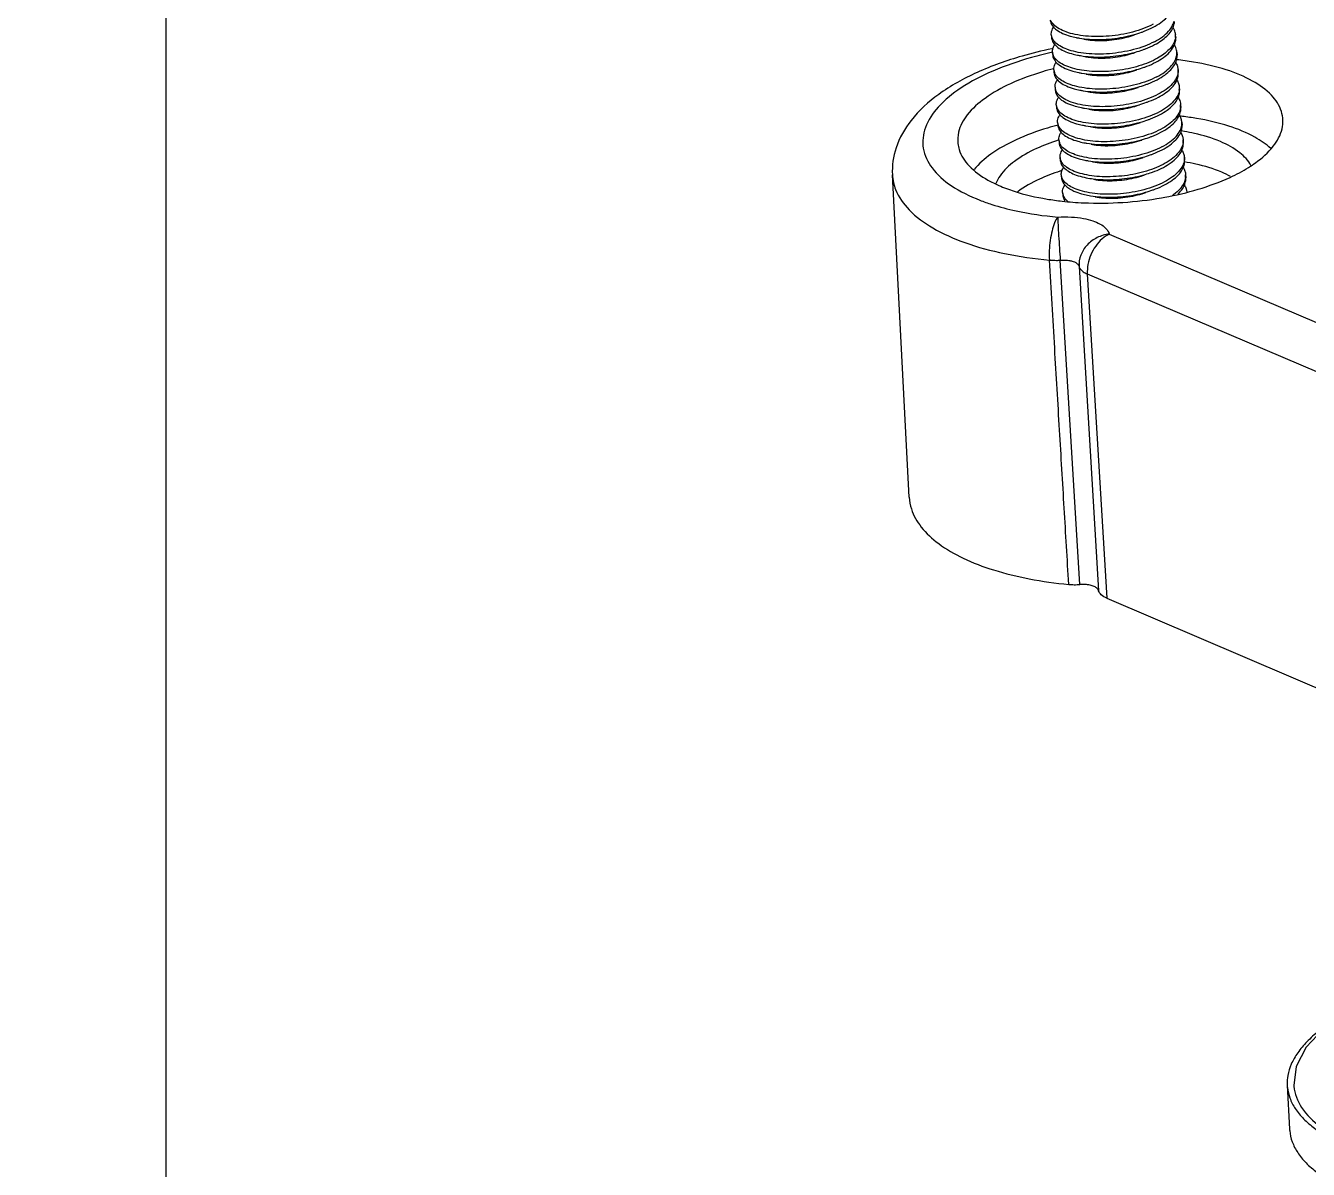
# Model space of a CAD drawing. Header units: millimetres. Extents: x -308 to 1490, y -1725 to -1095.
# Drawn here: x 112.45 to 151.77, y -1231.36 to -1196.3 of the extents above; entities that cross this region are included whole.
import ezdxf

# ---------------------------------------------------------------- set-up
doc = ezdxf.new("R2010")
doc.units = ezdxf.units.MM

# ---------------------------------------------------------------- blocks, each defined once
blk = doc.blocks.new('*u3')
for p, q in [((-79.089, 47.064), (-79.083, 46.975)), ((-75.279, 47.067), (-75.279, 47.063)), ((-75.278, 47.023), (-75.279, 47.067)), ((-75.276, 47.024), (-75.273, 46.978)), ((-79.05, 46.527), (-79.044, 46.437)), ((-75.241, 46.53), (-75.235, 46.441)), ((-79.012, 45.99), (-79.006, 45.9)), ((-75.202, 45.993), (-75.196, 45.903)), ((-78.973, 45.453), (-78.967, 45.363)), ((-75.164, 45.456), (-75.157, 45.366)), ((-78.935, 44.915), (-78.928, 44.826)), ((-75.125, 44.919), (-75.119, 44.829)), ((-78.896, 44.378), (-78.89, 44.289)), ((-75.087, 44.382), (-75.08, 44.292)), ((-78.858, 43.841), (-78.851, 43.752)), ((-75.048, 43.844), (-75.042, 43.755)), ((-78.819, 43.304), (-78.813, 43.214)), ((-75.01, 43.307), (-75.003, 43.218)), ((-83.446, 32.892), (-83.961, 42.769)), ((-78.781, 42.767), (-78.774, 42.677)), ((-74.971, 42.77), (-74.965, 42.68)), ((-78.742, 42.23), (-78.736, 42.14)), ((-77.31, 40.952), (-14.096, 13.975)), ((-78.214, 30.21), (-78.814, 40.151)), ((-78.238, 39.959), (-77.639, 30.021)), ((-77.984, 39.732), (-77.384, 29.788)), ((-77.984, 39.732), (-14.769, 12.755)), ((-77.384, 29.788), (-14.237, 2.84)), ((-71.855, 14.86), (-71.783, 13.516))]:
    blk.add_line(p, q)
blk.add_lwpolyline([(-70.75, 16.582), (-71.279, 16.025), (-71.583, 15.435), (-71.654, 14.85)])
for centre, radius, start, end in [((-78.773, 47.087), 0.317, 184.2006, 199.4995), ((-75.733, 47.036), 0.455, 352.9623, 358.4739), ((-76.351, 33.611), 13.304, 101.6932, 101.8107), ((-75.709, 46.498), 0.469, 349.951, 353.0064), ((-75.706, 46.498), 0.466, 352.9895, 3.9704), ((-78.692, 46.015), 0.321, 184.4271, 200.3071), ((-78.692, 46.014), 0.32, 200.292, 201.525), ((-75.65, 45.959), 0.448, 353.2138, 354.5859), ((-75.657, 45.96), 0.455, 354.6258, 4.1911), ((-78.655, 45.477), 0.319, 184.2807, 200.299), ((-78.659, 45.475), 0.314, 200.322, 200.5776), ((-75.611, 45.423), 0.448, 353.1614, 355.7492), ((-75.614, 45.422), 0.452, 355.7923, 4.25), ((-78.619, 44.939), 0.317, 184.2024, 199.4992), ((-75.582, 44.886), 0.458, 353.6918, 4.1311), ((-75.575, 44.885), 0.45, 353.2282, 353.6591), ((-76.114, 35.429), 9.19, 83.4664, 83.9125), ((-78.578, 44.402), 0.319, 184.3124, 200.3564), ((-76.139, 37.56), 6.637, 80.1992, 81.0466), ((-75.534, 44.348), 0.448, 353.213, 354.5614), ((-75.541, 44.348), 0.455, 354.601, 4.1563), ((-76.852, 37.463), 6.683, 107.4507, 107.6634), ((-78.537, 43.866), 0.321, 184.4284, 200.3073), ((-78.538, 43.865), 0.32, 200.2914, 201.5453), ((-75.495, 43.811), 0.448, 353.213, 354.6064), ((-75.503, 43.811), 0.455, 354.6464, 4.1925), ((-75.46, 43.274), 0.452, 355.8132, 4.2504), ((-76.796, 36.614), 6.587, 107.4066, 107.9138), ((-75.456, 43.274), 0.448, 353.1603, 355.77), ((-78.427, 42.806), 0.358, 200.5797, 209.0145), ((-75.418, 42.737), 0.448, 353.1427, 356.1156), ((-75.421, 42.737), 0.45, 356.1595, 4.2382), ((-78.424, 42.254), 0.319, 184.3154, 200.3816), ((-70.56, 14.928), 1.296, 181.8275, 183.0087), ((-70.58, 14.927), 1.277, 183.0033, 186.3029)]:
    blk.add_arc(centre, radius, start, end)
for points, start_tangent, end_tangent in [([(-75.961, 47.297), (-75.727, 47.441), (-75.544, 47.599), (-75.419, 47.766), (-75.356, 47.938), (-75.35, 48.052)], (0.885182, 0.465245), (-0.069751, 0.997564)), ([(-79.121, 47.512), (-79.114, 47.466), (-79.051, 47.333), (-78.925, 47.212), (-78.742, 47.106), (-78.507, 47.022), (-78.325, 46.978)], (0.067611, -0.997712), (0.980526, -0.196388)), ([(-75.967, 47.386), (-76.262, 47.255), (-76.596, 47.147), (-76.952, 47.069), (-77.315, 47.023), (-77.68, 47.007), (-78.035, 47.024), (-78.357, 47.073), (-78.63, 47.148), (-78.852, 47.249), (-79.015, 47.373), (-79.108, 47.513)], (-0.885182, -0.465245), (-0.352255, 0.935904)), ([(-79.089, 47.064), (-79.087, 47.128), (-79.031, 47.275), (-79.016, 47.298)], (-0.073326, 0.997308), (0.571214, 0.820801)), ([(-76.322, 47.14), (-76.239, 47.171), (-75.961, 47.297)], (0.94239, 0.334516), (0.885182, 0.465245)), ([(-75.929, 46.849), (-75.683, 47.002), (-75.492, 47.173), (-75.368, 47.355), (-75.327, 47.476)], (0.885182, 0.465245), (0.207204, 0.978298)), ([(-75.922, 46.76), (-75.713, 46.886), (-75.544, 47.023), (-75.418, 47.169), (-75.34, 47.319), (-75.311, 47.471)], (0.885182, 0.465245), (0.026036, 0.999661)), ([(-75.28, 47.067), (-75.309, 47.201), (-75.352, 47.286)], (-0.073681, 0.997282), (-0.518798, 0.854897)), ([(-79.082, 46.975), (-79.076, 46.928), (-79.012, 46.796), (-78.886, 46.674), (-78.703, 46.569), (-78.468, 46.484), (-78.287, 46.441)], (0.067611, -0.997712), (0.980526, -0.196388)), ([(-75.929, 46.849), (-76.226, 46.716), (-76.567, 46.607), (-76.933, 46.529), (-77.303, 46.483), (-77.666, 46.47), (-78.02, 46.489), (-78.341, 46.54), (-78.612, 46.619), (-78.827, 46.721), (-78.983, 46.843), (-79.071, 46.982)], (-0.885182, -0.465245), (-0.334577, 0.942368)), ([(-78.325, 46.978), (-78.228, 46.96), (-77.916, 46.925), (-77.581, 46.918), (-77.233, 46.94), (-76.886, 46.991), (-76.551, 47.068), (-76.322, 47.14)], (0.980526, -0.196388), (0.94239, 0.334516)), ([(-78.095, 46.931), (-77.963, 46.909), (-77.686, 46.887), (-77.388, 46.892), (-77.083, 46.926), (-76.784, 46.988), (-76.543, 47.062)], (0.980025, -0.198876), (0.941617, 0.336685)), ([(-75.282, 46.98), (-75.307, 46.874), (-75.385, 46.723), (-75.512, 46.576), (-75.683, 46.437), (-75.89, 46.312)], (-0.121948, -0.992536), (-0.885182, -0.465245)), ([(-75.884, 46.222), (-75.65, 46.366), (-75.467, 46.525), (-75.342, 46.692), (-75.279, 46.864), (-75.273, 46.978)], (0.885182, 0.465245), (-0.069751, 0.997564)), ([(-79.074, 46.634), (-79.983, 46.409), (-81.363, 45.906), (-82.54, 45.234), (-83.387, 44.437), (-83.846, 43.6), (-83.961, 42.769)], (-0.978829, -0.204679), (0.052131, -0.99864)), ([(-79.05, 46.525), (-79.697, 46.364), (-80.885, 45.948), (-81.854, 45.432), (-82.556, 44.843), (-82.949, 44.216), (-83.013, 43.583), (-82.743, 42.98), (-82.155, 42.441), (-81.282, 41.995), (-80.912, 41.863)], (-0.976774, -0.214274), (0.951939, -0.306287)), ([(-79.05, 46.527), (-79.043, 46.62), (-78.977, 46.762)], (-0.067611, 0.997712), (0.573254, 0.819378)), ([(-79.032, 46.444), (-79.043, 46.481), (-79.05, 46.527)], (-0.344209, 0.938893), (-0.067611, 0.997712)), ([(-79.044, 46.437), (-79.037, 46.391), (-78.974, 46.259), (-78.848, 46.137), (-78.664, 46.032), (-78.43, 45.947), (-78.248, 45.904)], (0.067611, -0.997712), (0.980526, -0.196388)), ([(-75.89, 46.312), (-76.168, 46.187), (-76.48, 46.083), (-76.815, 46.006), (-77.163, 45.955), (-77.51, 45.934), (-77.845, 45.941), (-78.158, 45.975), (-78.436, 46.037), (-78.671, 46.122), (-78.854, 46.227), (-78.98, 46.348), (-79.032, 46.444)], (-0.885182, -0.465245), (-0.344209, 0.938893)), ([(-78.287, 46.441), (-78.19, 46.423), (-77.878, 46.388), (-77.542, 46.381), (-77.195, 46.403), (-76.847, 46.453), (-76.512, 46.531), (-76.284, 46.603)], (0.980526, -0.196388), (0.94239, 0.334516)), ([(-78.056, 46.394), (-77.932, 46.373), (-77.656, 46.35), (-77.359, 46.354), (-77.054, 46.388), (-76.754, 46.449), (-76.504, 46.525)], (0.980034, -0.19883), (0.941622, 0.336671)), ([(-76.284, 46.603), (-76.2, 46.634), (-75.922, 46.76)], (0.94239, 0.334516), (0.885182, 0.465245)), ([(-75.852, 45.775), (-75.617, 45.919), (-75.435, 46.077), (-75.31, 46.245), (-75.247, 46.416)], (0.885182, 0.465245), (0.174509, 0.984655)), ([(-75.845, 45.685), (-75.611, 45.829), (-75.428, 45.987), (-75.303, 46.155), (-75.241, 46.327), (-75.235, 46.441)], (0.885182, 0.465245), (-0.069751, 0.997564)), ([(-75.241, 46.53), (-75.249, 46.587), (-75.314, 46.751), (-75.318, 46.757)], (-0.069751, 0.997564), (-0.529585, 0.848257)), ([(-79.02, 46.022), (-79.359, 45.928), (-80.337, 45.562)], (-0.968495, -0.249032), (-0.907726, -0.419563)), ([(-79.012, 45.99), (-79.011, 46.041), (-78.96, 46.191), (-78.939, 46.224)], (-0.076055, 0.997104), (0.570671, 0.821179)), ([(-78.248, 45.904), (-78.151, 45.886), (-77.839, 45.851), (-77.503, 45.844), (-77.156, 45.866), (-76.809, 45.916), (-76.474, 45.994), (-76.245, 46.066)], (0.980526, -0.196388), (0.94239, 0.334516)), ([(-76.245, 46.066), (-76.162, 46.097), (-75.884, 46.222)], (0.94239, 0.334516), (0.885182, 0.465245)), ([(-75.277, 46.215), (-75.222, 46.096), (-75.203, 45.993)], (0.523452, -0.852055), (0.072555, -0.997364)), ([(-71.99, 44.447), (-72.034, 44.713), (-72.338, 45.208), (-72.916, 45.644), (-73.723, 45.988), (-74.727, 46.227), (-75.249, 46.298)], (-0.032577, 0.999469), (-0.99448, 0.104925)), ([(-79.005, 45.9), (-78.999, 45.854), (-78.935, 45.721), (-78.809, 45.6), (-78.626, 45.495), (-78.391, 45.41), (-78.21, 45.366)], (0.067611, -0.997712), (0.980526, -0.196388)), ([(-75.852, 45.775), (-76.146, 45.643), (-76.477, 45.537), (-76.834, 45.458), (-77.203, 45.411), (-77.568, 45.395), (-77.918, 45.412), (-78.235, 45.46), (-78.51, 45.535), (-78.733, 45.636), (-78.897, 45.759), (-78.99, 45.897)], (-0.885182, -0.465245), (-0.366915, 0.930254)), ([(-78.973, 45.453), (-78.972, 45.511), (-78.919, 45.658), (-78.9, 45.687)], (-0.074154, 0.997247), (0.570945, 0.820988)), ([(-78.018, 45.857), (-77.902, 45.837), (-77.626, 45.813), (-77.329, 45.817), (-77.024, 45.849), (-76.725, 45.909), (-76.465, 45.988)], (0.980044, -0.198779), (0.941633, 0.336642)), ([(-76.207, 45.529), (-76.123, 45.56), (-75.845, 45.685)], (0.94239, 0.334516), (0.885182, 0.465245)), ([(-75.205, 45.906), (-75.257, 45.735), (-75.38, 45.557), (-75.568, 45.39), (-75.813, 45.238)], (-0.118128, -0.992998), (-0.885182, -0.465245)), ([(-75.807, 45.148), (-75.573, 45.292), (-75.39, 45.45), (-75.265, 45.618), (-75.202, 45.79), (-75.196, 45.903)], (0.885182, 0.465245), (-0.069751, 0.997564)), ([(-75.238, 45.678), (-75.186, 45.568), (-75.164, 45.456)], (0.523222, -0.852197), (0.073573, -0.99729)), ([(-80.337, 45.562), (-81.12, 45.114), (-81.663, 44.607), (-81.932, 44.074), (-81.952, 43.732)], (-0.907726, -0.419563), (0.104801, -0.994493)), ([(-78.967, 45.363), (-78.96, 45.317), (-78.896, 45.184), (-78.771, 45.063), (-78.587, 44.958), (-78.353, 44.873), (-78.171, 44.829)], (0.067611, -0.997712), (0.980526, -0.196388)), ([(-75.813, 45.238), (-76.107, 45.106), (-76.442, 44.998), (-76.798, 44.921), (-77.161, 44.874), (-77.527, 44.858), (-77.881, 44.875), (-78.203, 44.924), (-78.476, 45), (-78.698, 45.101), (-78.861, 45.225), (-78.954, 45.365)], (-0.885182, -0.465245), (-0.351475, 0.936197)), ([(-78.21, 45.366), (-78.113, 45.349), (-77.8, 45.314), (-77.465, 45.307), (-77.118, 45.329), (-76.77, 45.379), (-76.435, 45.457), (-76.207, 45.529)], (0.980526, -0.196388), (0.94239, 0.334516)), ([(-77.979, 45.32), (-77.871, 45.301), (-77.596, 45.276), (-77.3, 45.279), (-76.995, 45.31), (-76.695, 45.37), (-76.427, 45.451)], (0.980055, -0.198725), (0.941643, 0.336613)), ([(-75.166, 45.369), (-75.214, 45.206), (-75.338, 45.024), (-75.529, 44.853), (-75.775, 44.7)], (-0.118942, -0.992901), (-0.885182, -0.465245)), ([(-75.768, 44.611), (-75.541, 44.75), (-75.362, 44.902), (-75.237, 45.063), (-75.169, 45.229), (-75.157, 45.366)], (0.885182, 0.465245), (-0.069665, 0.99757)), ([(-78.935, 44.916), (-78.933, 44.979), (-78.877, 45.126), (-78.861, 45.15)], (-0.073353, 0.997306), (0.571211, 0.820804)), ([(-75.775, 44.7), (-76.072, 44.568), (-76.413, 44.459), (-76.779, 44.38), (-77.149, 44.334), (-77.512, 44.321), (-77.866, 44.34), (-78.187, 44.392), (-78.458, 44.47), (-78.673, 44.572), (-78.829, 44.695), (-78.917, 44.833)], (-0.885182, -0.465245), (-0.334567, 0.942372)), ([(-78.171, 44.829), (-78.074, 44.812), (-77.762, 44.777), (-77.426, 44.77), (-77.079, 44.791), (-76.732, 44.842), (-76.397, 44.92), (-76.168, 44.992)], (0.980526, -0.196388), (0.94239, 0.334516)), ([(-77.941, 44.783), (-77.84, 44.765), (-77.566, 44.739), (-77.27, 44.741), (-76.966, 44.772), (-76.665, 44.831), (-76.388, 44.913)], (0.980067, -0.198669), (0.941655, 0.336579)), ([(-76.168, 44.992), (-76.085, 45.023), (-75.807, 45.148)], (0.94239, 0.334516), (0.885182, 0.465245)), ([(-75.127, 44.832), (-75.181, 44.657), (-75.306, 44.48), (-75.495, 44.313), (-75.736, 44.163)], (-0.117911, -0.993024), (-0.885182, -0.465245)), ([(-75.73, 44.074), (-75.495, 44.218), (-75.313, 44.376), (-75.188, 44.543), (-75.125, 44.715), (-75.119, 44.829)], (0.885182, 0.465245), (-0.069751, 0.997564)), ([(-75.2, 45.142), (-75.141, 45.009), (-75.126, 44.919)], (0.525193, -0.850983), (0.071653, -0.99743)), ([(-78.928, 44.826), (-78.921, 44.78), (-78.858, 44.647), (-78.732, 44.526), (-78.549, 44.421), (-78.314, 44.336), (-78.133, 44.292)], (0.067611, -0.997712), (0.980526, -0.196388)), ([(-78.896, 44.378), (-78.895, 44.437), (-78.84, 44.586), (-78.823, 44.612)], (-0.074833, 0.997196), (0.570918, 0.821007)), ([(-78.133, 44.292), (-78.036, 44.274), (-77.723, 44.239), (-77.388, 44.232), (-77.041, 44.254), (-76.693, 44.305), (-76.358, 44.382), (-76.13, 44.455)], (0.980526, -0.196388), (0.94239, 0.334516)), ([(-76.13, 44.455), (-76.046, 44.486), (-75.768, 44.611)], (0.94239, 0.334516), (0.885182, 0.465245)), ([(-75.087, 44.381), (-75.106, 44.485), (-75.161, 44.603)], (-0.071956, 0.997408), (-0.52315, 0.852241)), ([(-72.362, 43.576), (-72.848, 43.923), (-73.644, 44.263), (-74.634, 44.498), (-75.068, 44.559)], (-0.7306, 0.682806), (-0.993504, 0.113794)), ([(-73.041, 42.997), (-72.827, 43.14), (-72.284, 43.648), (-72.015, 44.18), (-71.99, 44.447)], (0.847404, 0.530948), (-0.032577, 0.999469)), ([(-78.877, 44.294), (-79.205, 44.203), (-80.17, 43.842)], (-0.968316, -0.249729), (-0.907726, -0.419563)), ([(-78.89, 44.289), (-78.883, 44.243), (-78.819, 44.11), (-78.694, 43.989), (-78.51, 43.883), (-78.275, 43.799), (-78.094, 43.755)], (0.067611, -0.997712), (0.980526, -0.196388)), ([(-75.736, 44.163), (-76.031, 44.031), (-76.37, 43.923), (-76.735, 43.844), (-77.106, 43.798), (-77.47, 43.784), (-77.817, 43.802), (-78.137, 43.852), (-78.411, 43.93), (-78.63, 44.032), (-78.788, 44.154), (-78.877, 44.291)], (-0.885182, -0.465245), (-0.348354, 0.937363)), ([(-78.858, 43.841), (-78.857, 43.892), (-78.806, 44.042), (-78.785, 44.075)], (-0.076065, 0.997103), (0.57067, 0.821179)), ([(-77.902, 44.246), (-77.809, 44.229), (-77.536, 44.202), (-77.241, 44.204), (-76.936, 44.233), (-76.635, 44.291), (-76.35, 44.376)], (0.980078, -0.198612), (0.941669, 0.33654)), ([(-76.091, 43.917), (-76.008, 43.948), (-75.73, 44.074)], (0.94239, 0.334516), (0.885182, 0.465245)), ([(-75.698, 43.626), (-75.452, 43.778), (-75.262, 43.948), (-75.14, 44.126), (-75.089, 44.295)], (0.885182, 0.465245), (0.118143, 0.992997)), ([(-75.691, 43.537), (-75.457, 43.681), (-75.274, 43.839), (-75.149, 44.006), (-75.087, 44.178), (-75.081, 44.292)], (0.885182, 0.465245), (-0.069751, 0.997564)), ([(-75.123, 44.066), (-75.068, 43.948), (-75.048, 43.844)], (0.523447, -0.852058), (0.072579, -0.997363)), ([(-72.968, 43.06), (-73.308, 43.444), (-73.905, 43.788), (-74.702, 44.039), (-75.01, 44.1)], (-0.476096, 0.879393), (-0.9854, 0.170258)), ([(-81.952, 43.732), (-81.913, 43.541), (-81.609, 43.046), (-81.031, 42.61), (-80.696, 42.444)], (0.104801, -0.994493), (0.915458, -0.402413)), ([(-80.17, 43.842), (-80.943, 43.4), (-81.454, 42.93)], (-0.907726, -0.419563), (-0.629877, -0.776695)), ([(-78.88, 43.831), (-79.544, 43.575)], (-0.952854, -0.303428), (-0.907726, -0.419563)), ([(-78.851, 43.752), (-78.844, 43.705), (-78.781, 43.573), (-78.655, 43.451), (-78.472, 43.346), (-78.237, 43.261), (-78.056, 43.218)], (0.067611, -0.997712), (0.980526, -0.196388)), ([(-75.698, 43.626), (-75.992, 43.494), (-76.323, 43.388), (-76.68, 43.31), (-77.048, 43.262), (-77.413, 43.247), (-77.764, 43.264), (-78.08, 43.311), (-78.355, 43.387), (-78.579, 43.487), (-78.743, 43.61), (-78.836, 43.748)], (-0.885182, -0.465245), (-0.367245, 0.930124)), ([(-78.094, 43.755), (-77.997, 43.737), (-77.685, 43.702), (-77.349, 43.695), (-77.002, 43.717), (-76.655, 43.767), (-76.32, 43.845), (-76.091, 43.917)], (0.980526, -0.196388), (0.94239, 0.334516)), ([(-77.863, 43.708), (-77.778, 43.693), (-77.506, 43.666), (-77.212, 43.666), (-76.907, 43.695), (-76.606, 43.752), (-76.321, 43.835), (-76.311, 43.839)], (0.98009, -0.198556), (0.941682, 0.336505)), ([(-75.05, 43.758), (-75.103, 43.587), (-75.226, 43.409), (-75.414, 43.241), (-75.659, 43.089)], (-0.11814, -0.992997), (-0.885182, -0.465245)), ([(-75.653, 42.999), (-75.418, 43.143), (-75.236, 43.302), (-75.111, 43.469), (-75.048, 43.641), (-75.042, 43.755)], (0.885182, 0.465245), (-0.069751, 0.997564)), ([(-79.544, 43.575), (-80.215, 43.183), (-80.657, 42.74), (-80.784, 42.503)], (-0.907726, -0.419563), (-0.363213, -0.931706)), ([(-78.819, 43.304), (-78.812, 43.397), (-78.746, 43.539)], (-0.067611, 0.997712), (0.573254, 0.819378)), ([(-78.801, 43.221), (-78.812, 43.258), (-78.819, 43.304)], (-0.344209, 0.938893), (-0.067611, 0.997712)), ([(-78.056, 43.218), (-77.959, 43.2), (-77.646, 43.165), (-77.311, 43.158), (-76.964, 43.18), (-76.616, 43.23), (-76.281, 43.308), (-76.053, 43.38)], (0.980526, -0.196388), (0.94239, 0.334516)), ([(-77.825, 43.171), (-77.748, 43.157), (-77.476, 43.129), (-77.182, 43.128), (-76.877, 43.156), (-76.576, 43.213), (-76.291, 43.295), (-76.273, 43.302)], (0.9801, -0.198502), (0.941691, 0.33648)), ([(-76.053, 43.38), (-75.969, 43.411), (-75.691, 43.537)], (0.94239, 0.334516), (0.885182, 0.465245)), ([(-75.084, 43.529), (-75.032, 43.419), (-75.01, 43.307)], (0.523211, -0.852203), (0.07358, -0.997289)), ([(-78.822, 42.882), (-79.453, 42.637)], (-0.951514, -0.307604), (-0.907726, -0.419563)), ([(-78.813, 43.214), (-78.812, 43.206), (-78.771, 43.079), (-78.673, 42.96), (-78.522, 42.854)], (0.069693, -0.997568), (0.873033, -0.48766)), ([(-75.659, 43.089), (-75.937, 42.964), (-76.249, 42.86), (-76.584, 42.783), (-76.931, 42.732), (-77.279, 42.711), (-77.614, 42.717), (-77.927, 42.752), (-78.205, 42.814), (-78.44, 42.899), (-78.623, 43.004), (-78.749, 43.125), (-78.801, 43.221)], (-0.885182, -0.465245), (-0.344209, 0.938893)), ([(-78.781, 42.767), (-78.763, 42.893), (-78.708, 43.001)], (-0.070338, 0.997523), (0.573187, 0.819425)), ([(-76.014, 42.843), (-75.914, 42.88), (-75.653, 42.999)], (0.9424, 0.334489), (0.885182, 0.465245)), ([(-75.012, 43.221), (-75.06, 43.058), (-75.184, 42.876), (-75.375, 42.704), (-75.621, 42.552)], (-0.118958, -0.992899), (-0.885182, -0.465245)), ([(-75.614, 42.462), (-75.38, 42.606), (-75.197, 42.764), (-75.072, 42.932), (-75.01, 43.104), (-75.003, 43.218)], (0.885182, 0.465245), (-0.069751, 0.997564)), ([(-75.045, 42.992), (-74.995, 42.885), (-74.971, 42.77)], (0.522749, -0.852487), (0.073382, -0.997304)), ([(-73.865, 42.848), (-74.655, 43.097), (-75.011, 43.166)], (-0.919942, 0.392056), (-0.986717, 0.162449)), ([(-73.61, 42.692), (-73.041, 42.997)], (0.907726, 0.419563), (0.847404, 0.530948)), ([(-83.96, 42.769), (-83.861, 42.316), (-83.444, 41.694), (-82.724, 41.144), (-81.736, 40.692), (-80.525, 40.358), (-79.146, 40.157)], (0.057111, -0.998368), (0.995956, -0.089845)), ([(-79.453, 42.637), (-80.118, 42.249), (-80.126, 42.243)], (-0.907726, -0.419563), (-0.799205, -0.601058)), ([(-78.762, 42.681), (-78.78, 42.762), (-78.781, 42.767)], (-0.350445, 0.936583), (-0.070338, 0.997523)), ([(-78.774, 42.677), (-78.767, 42.631), (-78.704, 42.498), (-78.578, 42.377), (-78.526, 42.342)], (0.067611, -0.997712), (0.847096, -0.53144)), ([(-78.489, 42.406), (-78.641, 42.512), (-78.74, 42.633)], (-0.873033, 0.48766), (-0.484194, 0.874961)), ([(-78.522, 42.854), (-78.322, 42.764), (-78.08, 42.694), (-78.017, 42.681)], (0.873033, -0.48766), (0.980478, -0.19663)), ([(-75.621, 42.552), (-75.912, 42.421), (-76.247, 42.313), (-76.606, 42.235), (-76.969, 42.188), (-77.327, 42.172), (-77.676, 42.188), (-77.996, 42.235), (-78.269, 42.309), (-78.489, 42.406)], (-0.885182, -0.465245), (-0.873033, 0.48766)), ([(-78.017, 42.681), (-77.802, 42.646), (-77.498, 42.622), (-77.177, 42.624), (-76.847, 42.652), (-76.521, 42.704), (-76.206, 42.781), (-76.014, 42.843)], (0.980478, -0.19663), (0.9424, 0.334489)), ([(-77.786, 42.634), (-77.717, 42.621), (-77.446, 42.592), (-77.153, 42.591), (-76.848, 42.618), (-76.546, 42.673), (-76.261, 42.755), (-76.234, 42.765)], (0.980104, -0.198487), (0.941697, 0.336462)), ([(-75.613, 42.082), (-74.588, 42.327), (-73.61, 42.692)], (0.983634, 0.180177), (0.907726, 0.419563)), ([(-74.973, 42.683), (-75.02, 42.524), (-75.143, 42.341), (-75.334, 42.168), (-75.374, 42.14)], (-0.119223, -0.992867), (-0.821042, -0.570868)), ([(-75.209, 42.177), (-75.159, 42.227), (-75.034, 42.395), (-74.971, 42.567), (-74.965, 42.68)], (0.731097, 0.682274), (-0.069751, 0.997564)), ([(-73.595, 42.719), (-73.865, 42.848)], (-0.877847, 0.478941), (-0.919942, 0.392056)), ([(-80.696, 42.444), (-80.224, 42.266), (-79.22, 42.027), (-78.754, 41.963)], (0.915458, -0.402413), (0.993826, -0.110951)), ([(-78.754, 41.963), (-78.095, 41.912), (-76.895, 41.925), (-75.707, 42.065), (-75.613, 42.082)], (0.993826, -0.110951), (0.983634, 0.180177)), ([(-78.742, 42.23), (-78.741, 42.288), (-78.686, 42.437), (-78.669, 42.464)], (-0.074872, 0.997193), (0.570911, 0.821012)), ([(-78.736, 42.14), (-78.729, 42.094), (-78.671, 41.97)], (0.067611, -0.997712), (0.576599, -0.817027)), ([(-78.58, 41.956), (-78.633, 42.005), (-78.723, 42.143)], (-0.769693, 0.638415), (-0.348757, 0.937213)), ([(-78.526, 42.342), (-78.395, 42.272), (-78.16, 42.187), (-77.978, 42.143)], (0.847096, -0.53144), (0.980526, -0.196388)), ([(-77.978, 42.143), (-77.882, 42.126), (-77.569, 42.091), (-77.234, 42.084), (-76.886, 42.106), (-76.539, 42.156), (-76.204, 42.234), (-75.976, 42.306)], (0.980526, -0.196388), (0.94239, 0.334516)), ([(-77.748, 42.097), (-77.686, 42.085), (-77.416, 42.055), (-77.123, 42.053), (-76.819, 42.08), (-76.517, 42.134), (-76.23, 42.215), (-76.196, 42.227)], (0.98012, -0.198408), (0.941701, 0.336451)), ([(-75.976, 42.306), (-75.892, 42.337), (-75.614, 42.462)], (0.94239, 0.334516), (0.885182, 0.465245)), ([(-75.007, 42.455), (-74.952, 42.336), (-74.934, 42.246)], (0.523163, -0.852233), (0.100391, -0.994948)), ([(-80.912, 41.863), (-80.169, 41.666), (-78.893, 41.474)], (0.951939, -0.306287), (0.995956, -0.089845)), ([(-78.893, 41.474), (-78.986, 41.298), (-79.065, 41.052), (-79.121, 40.761), (-79.149, 40.453), (-79.146, 40.157)], (-0.58611, -0.810231), (0.064864, -0.997894)), ([(-78.893, 41.474), (-78.471, 41.476), (-78.104, 41.433), (-77.819, 41.36), (-77.592, 41.262), (-77.414, 41.127), (-77.31, 40.952)], (0.997909, 0.06463), (0.255574, -0.966789)), ([(-78.893, 41.474), (-78.882, 41.24), (-78.863, 40.907), (-78.839, 40.525), (-78.814, 40.151)], (0.054575, -0.99851), (0.074695, -0.997206)), ([(-77.31, 40.952), (-77.682, 40.844), (-77.989, 40.617), (-78.184, 40.307), (-78.238, 39.959)], (-0.994856, -0.101295), (0.058174, -0.998306)), ([(-77.31, 40.952), (-77.532, 40.805), (-77.727, 40.586), (-77.876, 40.317), (-77.964, 40.022), (-77.984, 39.732)], (-0.907726, -0.419563), (0.056888, -0.998381)), ([(-79.146, 40.157), (-79.037, 40.15), (-78.926, 40.148), (-78.814, 40.151)], (0.995566, -0.094069), (0.998458, 0.055506)), ([(-78.553, 30.214), (-78.692, 32.549), (-78.835, 34.945), (-78.985, 37.456), (-79.146, 40.157)], (-0.059593, 0.998223), (-0.059415, 0.998233)), ([(-78.814, 40.151), (-78.658, 40.154), (-78.521, 40.139), (-78.419, 40.113), (-78.341, 40.078), (-78.277, 40.028), (-78.238, 39.959)], (0.996724, 0.080875), (0.247034, -0.969007)), ([(-78.238, 39.959), (-78.193, 39.874), (-78.107, 39.797), (-77.984, 39.732)], (0.261589, -0.965179), (0.921712, -0.387875)), ([(-83.445, 32.892), (-83.378, 32.527), (-83.075, 31.972), (-82.541, 31.464), (-81.793, 31.021), (-80.857, 30.657), (-79.764, 30.385), (-78.553, 30.214)], (0.05406, -0.998538), (0.995603, -0.093672)), ([(-78.553, 30.214), (-78.386, 30.206), (-78.214, 30.21)], (0.995603, -0.093672), (0.997925, 0.064392)), ([(-77.639, 30.021), (-77.682, 30.091), (-77.77, 30.149), (-77.899, 30.19), (-78.052, 30.21), (-78.214, 30.21)], (-0.256246, 0.966611), (-0.997925, -0.064392)), ([(-77.384, 29.788), (-77.556, 29.893), (-77.639, 30.021)], (-0.919751, 0.392503), (-0.256246, 0.966611)), ([(-70.448, 16.828), (-70.89, 16.519), (-71.254, 16.192), (-71.536, 15.854), (-71.731, 15.508), (-71.836, 15.159), (-71.856, 14.887)], (-0.847202, -0.53127), (0.031904, -0.999491)), ([(-71.849, 14.787), (-71.775, 14.473), (-71.608, 14.145), (-71.354, 13.833), (-71.015, 13.541), (-70.597, 13.273), (-70.106, 13.034)], (0.109765, -0.993958), (0.919751, -0.392503)), ([(-71.654, 14.85), (-71.652, 14.828), (-71.416, 14.18), (-70.841, 13.594), (-69.958, 13.102)], (0.070118, -0.997539), (0.919751, -0.392503)), ([(-71.783, 13.516), (-71.78, 13.468), (-71.703, 13.127), (-71.536, 12.797), (-71.28, 12.484), (-70.94, 12.191), (-70.521, 11.923), (-70.028, 11.682)], (0.052503, -0.998621), (0.919751, -0.392503))]:
    blk.add_spline(points, degree=3, dxfattribs=dict(start_tangent=start_tangent, end_tangent=end_tangent))
blk = doc.blocks.new('*u5')
at = {"layer": 'Defpoints', "color": 2}
for points in [[(0, 297.156), (-212.472, 297.156), (-212.472, 0), (0, 0)], [(0, 297.156), (212.472, 297.156), (212.472, 0), (0, 0)]]:
    blk.add_lwpolyline(points, close=True, dxfattribs=at)
blk.add_blockref('*u3', (-106.236, 148.578))

msp = doc.modelspace()

# ---------------------------------------------------------------- block references
for p in [(-95.729, -1392.218), (329.216, -1392.218)]:
    msp.add_blockref('*u5', p)

doc.saveas('drawing.dxf')
